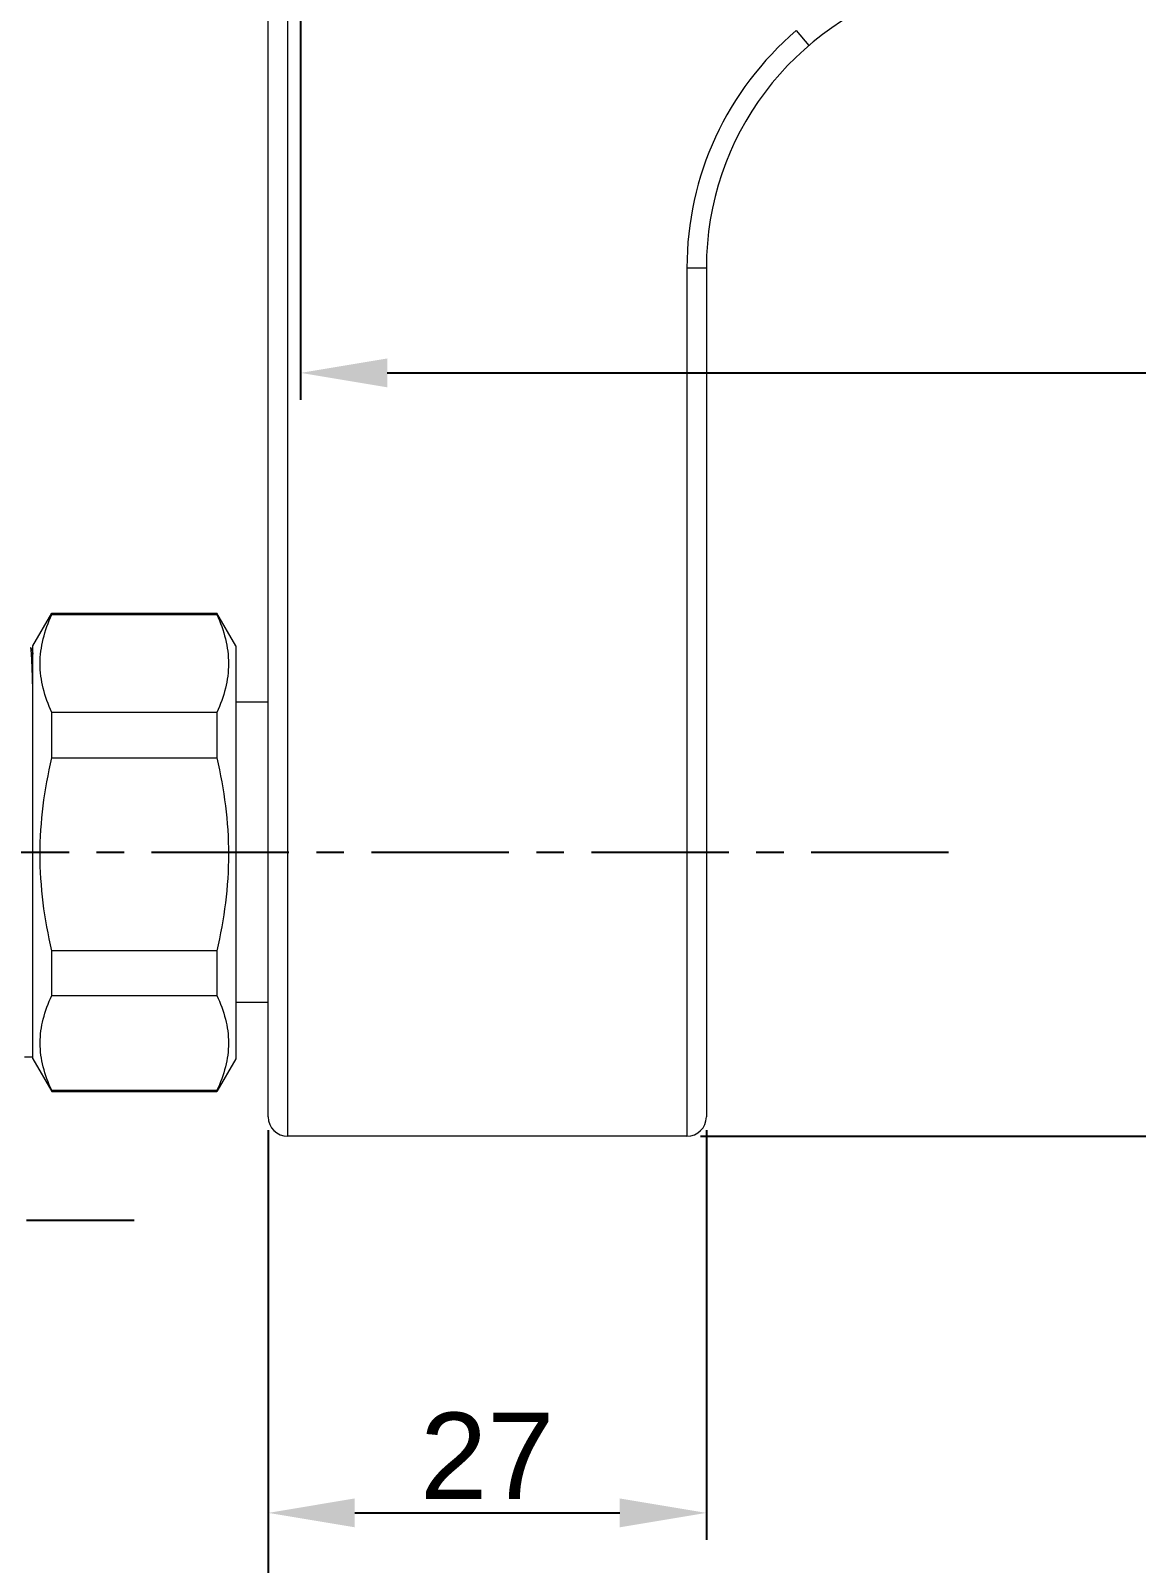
# Model space of a CAD drawing. Header units: millimetres. Extents: x 789 to 1209, y -1278 to -684.
# Drawn here: x 1064.1 to 1115.2, y -960.9 to -890.1 of the extents above; entities that cross this region are included whole.
import ezdxf

# ---------------------------------------------------------------- set-up
doc = ezdxf.new("R2010")
doc.units = ezdxf.units.MM
doc.header["$LTSCALE"] = 0.1
doc.linetypes.add('CENTERX2', pattern=[101.6, 63.5, -12.7, 12.7, -12.7])
doc.layers.get('0').update_dxf_attribs({"lineweight": 13})
doc.layers.add('CENTER', color=1, linetype='CENTERX2')
doc.layers.add('DIM', color=3, linetype='Continuous', lineweight=9)
doc.styles.get("Standard").update_dxf_attribs({"font": 'arial.ttf'})
doc.dimstyles.new('ISO-25', dxfattribs={"dimtxt": 2.5, "dimasz": 2.5, "dimexe": 1.25, "dimexo": 0.625, "dimtad": 1, "dimlfac": 1.333333, "dimtxsty": 'Standard', "dimcen": 2.5, "dimadec": 0, "dimazin": 0, "dimtfac": 1, "dimtmove": 0, "dimatfit": 3, "dimfxl": 0, "dimarcsym": 0})

# ---------------------------------------------------------------- blocks, each defined once
blk = doc.blocks.new('*D5')
at = {"layer": 'Defpoints', "color": 0}
for p in [(1075.09, -940.26), (1095.335, -940.26), (1095.335, -958.564)]:
    blk.add_point(p, dxfattribs=at)
at = {"layer": 'DIM', "color": 0, "linetype": 'ByBlock', "lineweight": -2}
for p, q in [((1075.09, -940.885), (1075.09, -959.814)), ((1095.335, -940.885), (1095.335, -959.814)), ((1079.09, -958.564), (1091.335, -958.564))]:
    blk.add_line(p, q, dxfattribs=at)
at = {"layer": 'DIM', "color": 0}
for points in [[(1079.09, -957.897), (1079.09, -959.23), (1075.09, -958.564)], [(1091.335, -957.897), (1091.335, -959.23), (1095.335, -958.564)]]:
    blk.add_solid(points, dxfattribs=at)
at = {"layer": 'DIM', "color": 0, "insert": (1085.212, -955.93), "char_height": 4, "attachment_point": 5}
blk.add_mtext('27', dxfattribs=at)
blk = doc.blocks.new('*D6')
at = {"layer": 'Defpoints', "color": 0}
for p in [(1186.018, -871.801), (1075.09, -940.26), (1186.018, -971.944)]:
    blk.add_point(p, dxfattribs=at)
at = {"layer": 'DIM', "color": 0, "linetype": 'ByBlock', "lineweight": -2}
for p, q in [((1186.018, -872.426), (1186.018, -973.194)), ((1075.09, -940.885), (1075.09, -973.194)), ((1079.09, -971.944), (1182.018, -971.944))]:
    blk.add_line(p, q, dxfattribs=at)
at = {"layer": 'DIM', "color": 0}
for points in [[(1079.09, -971.277), (1079.09, -972.61), (1075.09, -971.944)], [(1182.018, -971.277), (1182.018, -972.61), (1186.018, -971.944)]]:
    blk.add_solid(points, dxfattribs=at)
at = {"layer": 'DIM', "color": 0, "insert": (1130.554, -968.915), "char_height": 4, "attachment_point": 5}
blk.add_mtext('147,9', dxfattribs=at)
blk = doc.blocks.new('*D7')
at = {"layer": 'Defpoints', "color": 0}
for p in [(1186.018, -871.801), (1041.868, -965.663), (1186.018, -991.188)]:
    blk.add_point(p, dxfattribs=at)
at = {"layer": 'DIM', "color": 0, "linetype": 'ByBlock', "lineweight": -2}
for p, q in [((1186.018, -872.426), (1186.018, -992.438)), ((1041.868, -966.288), (1041.868, -992.438)), ((1045.868, -991.188), (1182.018, -991.188))]:
    blk.add_line(p, q, dxfattribs=at)
at = {"layer": 'DIM', "color": 0}
for points in [[(1045.868, -990.521), (1045.868, -991.855), (1041.868, -991.188)], [(1182.018, -990.521), (1182.018, -991.855), (1186.018, -991.188)]]:
    blk.add_solid(points, dxfattribs=at)
at = {"layer": 'DIM', "color": 0, "insert": (1113.943, -988.159), "char_height": 4, "attachment_point": 5}
blk.add_mtext('192,2', dxfattribs=at)
blk = doc.blocks.new('*D8')
at = {"layer": 'Defpoints', "color": 0}
for p in [(1076.589, -871.801), (1170.318, -871.801), (1170.318, -905.881)]:
    blk.add_point(p, dxfattribs=at)
at = {"layer": 'DIM', "color": 0, "linetype": 'ByBlock', "lineweight": -2}
for p, q in [((1076.589, -872.426), (1076.589, -907.131)), ((1170.318, -872.426), (1170.318, -907.131)), ((1080.589, -905.881), (1166.318, -905.881))]:
    blk.add_line(p, q, dxfattribs=at)
at = {"layer": 'DIM', "color": 0}
for points in [[(1080.589, -905.214), (1080.589, -906.547), (1076.589, -905.881)], [(1166.318, -905.214), (1166.318, -906.547), (1170.318, -905.881)]]:
    blk.add_solid(points, dxfattribs=at)
at = {"layer": 'DIM', "color": 0, "insert": (1123.454, -903.213), "char_height": 4, "attachment_point": 5}
blk.add_mtext('125', dxfattribs=at)
blk = doc.blocks.new('*D9')
at = {"layer": 'Defpoints', "color": 0}
for p in [(1094.435, -802.441), (1191.426, -802.441), (1094.435, -941.16)]:
    blk.add_point(p, dxfattribs=at)
at = {"layer": 'DIM', "color": 0, "linetype": 'ByBlock', "lineweight": -2}
for p, q in [((1095.06, -802.441), (1192.676, -802.441)), ((1191.426, -937.16), (1191.426, -806.441)), ((1095.06, -941.16), (1192.676, -941.16))]:
    blk.add_line(p, q, dxfattribs=at)
at = {"layer": 'DIM', "color": 0}
for points in [[(1190.76, -806.441), (1192.093, -806.441), (1191.426, -802.441)], [(1190.76, -937.16), (1192.093, -937.16), (1191.426, -941.16)]]:
    blk.add_solid(points, dxfattribs=at)
at = {"layer": 'DIM', "color": 0, "insert": (1188.759, -854.284), "char_height": 4, "attachment_point": 5, "rotation": 90}
blk.add_mtext('185', dxfattribs=at)

msp = doc.modelspace()

# ---------------------------------------------------------------- linework, layer by layer
at = {"color": 7, "linetype": 'Continuous'}
for p, q in [((1075.09, -940.26), (1075.09, -803.341)), ((1075.99, -941.16), (1075.99, -878.665)), ((1099.491, -890.066), (1100.075, -890.75)), ((1094.435, -901.02), (1095.335, -901.02)), ((1094.435, -901.02), (1094.435, -941.16)), ((1095.335, -901.02), (1095.335, -940.26)), ((1064.217, -918.494), (1065.093, -916.978)), ((1065.093, -917.054), (1065.093, -916.978)), ((1065.093, -916.978), (1072.715, -916.978)), ((1065.093, -917.054), (1072.715, -917.054)), ((1073.59, -918.494), (1072.715, -916.978)), ((1072.715, -916.978), (1072.715, -917.054)), ((1064.118, -918.594), (1064.114, -918.59)), ((1064.193, -918.723), (1064.118, -918.594)), ((1064.217, -937.582), (1064.217, -918.494)), ((1073.59, -918.494), (1073.59, -937.582)), ((1064.217, -918.719), (1064.188, -918.719)), ((1064.194, -918.724), (1064.217, -918.877)), ((1075.09, -921.102), (1073.59, -921.102)), ((1072.715, -921.579), (1065.093, -921.579)), ((1065.093, -923.672), (1065.093, -921.579)), ((1072.715, -921.579), (1072.715, -923.672)), ((1065.093, -923.672), (1072.715, -923.672)), ((1072.715, -932.584), (1065.093, -932.584)), ((1065.093, -934.656), (1065.093, -932.584)), ((1072.715, -932.584), (1072.715, -934.656)), ((1065.093, -934.656), (1072.715, -934.656)), ((1075.09, -934.974), (1073.59, -934.974)), ((1063.835, -937.486), (1064.217, -937.486)), ((1064.217, -937.582), (1065.093, -939.098)), ((1073.59, -937.582), (1072.715, -939.098)), ((1072.715, -939.042), (1065.093, -939.042)), ((1065.093, -939.098), (1065.093, -939.042)), ((1065.093, -939.098), (1072.715, -939.098)), ((1072.715, -939.042), (1072.715, -939.098)), ((1094.435, -941.16), (1075.99, -941.16))]:
    msp.add_line(p, q, dxfattribs=at)
for centre, radius, start, end in [((1108.832, -901.02), 13.497, 106.06223, 180), ((1108.832, -901.02), 14.397, 130.4546, 180), ((1075.99, -940.26), 0.9, 180, 270), ((1094.435, -940.26), 0.9, 270, 0)]:
    msp.add_arc(centre, radius, start, end, dxfattribs=at)
for points, knots in [([(1065.093, -921.579), (1064.927, -921.218), (1064.654, -920.481), (1064.501, -919.317), (1064.654, -918.152), (1064.927, -917.416), (1065.093, -917.054)], [0, 0, 0, 0, 0.254739, 0.5, 0.745261, 1, 1, 1, 1]), ([(1072.715, -917.054), (1072.88, -917.416), (1073.153, -918.152), (1073.306, -919.317), (1073.153, -920.481), (1072.88, -921.218), (1072.715, -921.579)], [0, 0, 0, 0, 0.254739, 0.5, 0.745261, 1, 1, 1, 1]), ([(1064.217, -920.628), (1064.21, -920.346), (1064.198, -919.951), (1064.181, -919.461), (1064.169, -919.178), (1064.157, -918.952), (1064.147, -918.78), (1064.133, -918.668), (1064.128, -918.61), (1064.118, -918.594)], [0, 0, 0, 0, 0.415441, 0.582161, 0.720716, 0.832076, 0.916857, 0.973128, 1, 1, 1, 1]), ([(1064.193, -918.723), (1064.193, -918.723), (1064.193, -918.724), (1064.194, -918.724), (1064.194, -918.724)], [0, 0, 0, 0, 0.484128, 1, 1, 1, 1]), ([(1064.551, -928.128), (1064.551, -927.379), (1064.649, -925.879), (1064.923, -924.402), (1065.093, -923.672)], [0, 0, 0, 0, 0.499962, 1, 1, 1, 1]), ([(1072.715, -923.672), (1072.885, -924.402), (1073.158, -925.879), (1073.256, -927.379), (1073.256, -928.128)], [0, 0, 0, 0, 0.500038, 1, 1, 1, 1]), ([(1065.093, -932.584), (1064.923, -931.854), (1064.649, -930.377), (1064.551, -928.877), (1064.551, -928.128)], [0, 0, 0, 0, 0.500038, 1, 1, 1, 1]), ([(1073.256, -928.128), (1073.256, -928.877), (1073.158, -930.377), (1072.885, -931.854), (1072.715, -932.584)], [0, 0, 0, 0, 0.499962, 1, 1, 1, 1]), ([(1065.093, -939.042), (1064.927, -938.693), (1064.655, -937.98), (1064.501, -936.849), (1064.655, -935.718), (1064.927, -935.005), (1065.093, -934.656)], [0, 0, 0, 0, 0.255123, 0.5, 0.744876, 1, 1, 1, 1]), ([(1072.715, -934.656), (1072.88, -935.005), (1073.153, -935.718), (1073.307, -936.849), (1073.153, -937.98), (1072.88, -938.693), (1072.715, -939.042)], [0, 0, 0, 0, 0.255123, 0.5, 0.744876, 1, 1, 1, 1])]:
    msp.add_open_spline(points, degree=3, knots=knots, dxfattribs=at)
at = {"layer": 'CENTER'}
for p, q in [((1106.53, -928.038), (1054.969, -928.038)), ((1023.274, -945.043), (1068.9, -945.043))]:
    msp.add_line(p, q, dxfattribs=at)

# ---------------------------------------------------------------- dimensions: what is measured, and where the dimension line sits
at = {"layer": 'DIM'}
dim = msp.add_linear_dim(base=(1191.426, -802.441), p1=(1094.435, -941.16), p2=(1094.435, -802.441), angle=90, dimstyle='ISO-25', override={"dimtxt": 4, "dimasz": 4, "dimdec": 1, "dimlfac": 1.333333, "dimtdec": 1, "dimfxl": 1.25, "dimarcsym": 1}, dxfattribs=at)
dim.commit()
dim.dimension.update_dxf_attribs({"geometry": '*D9', "text_midpoint": (1191.426, -854.284), "dimtype": 160})
for base, p1, p2, picture, middle in [((1186.018, -991.188), (1041.868, -965.663), (1186.018, -871.801), '*D7', (1113.943, -988.159)), ((1186.018, -971.944), (1075.09, -940.26), (1186.018, -871.801), '*D6', (1130.554, -968.915)), ((1170.318, -905.881), (1076.589, -871.801), (1170.318, -871.801), '*D8', (1123.454, -903.213)), ((1095.335, -958.564), (1075.09, -940.26), (1095.335, -940.26), '*D5', (1085.212, -955.93))]:
    dim = msp.add_linear_dim(base=base, p1=p1, p2=p2, dimstyle='ISO-25', override={"dimtxt": 4, "dimasz": 4, "dimdec": 1, "dimlfac": 1.333333, "dimtdec": 1, "dimfxl": 1.25, "dimarcsym": 1}, dxfattribs=at)
    dim.commit()
    dim.dimension.update_dxf_attribs({"geometry": picture, "text_midpoint": middle})

doc.saveas('drawing.dxf')
